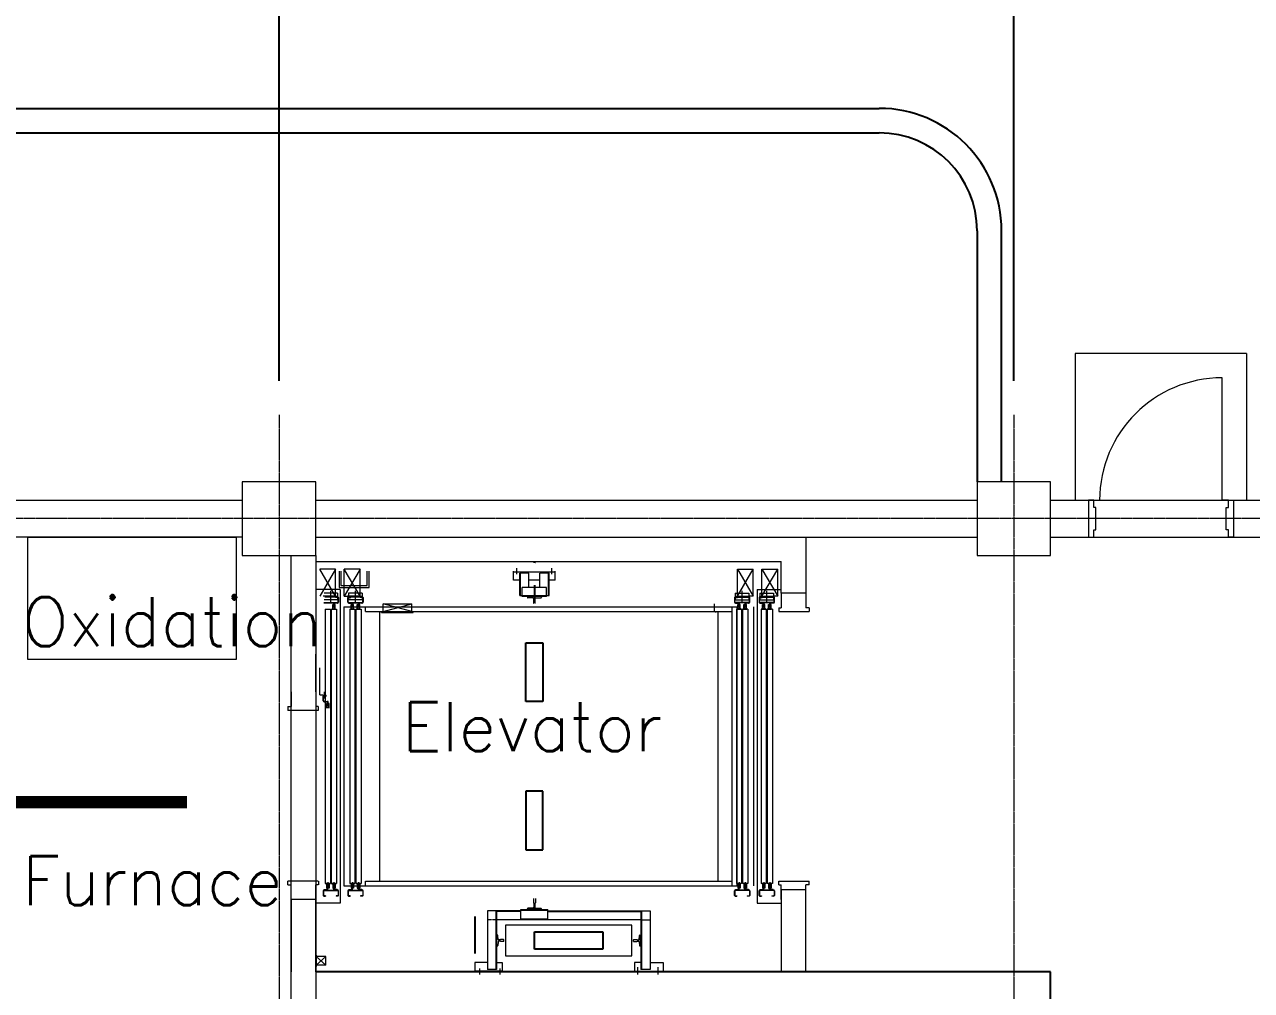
# Model space of a CAD drawing. Extents: x -59767 to 1106559, y -1290 to 1129522.
# Drawn here: x 90130 to 100148, y 299242 to 307129 of the extents above; entities that cross this region are included whole.
import ezdxf

# ---------------------------------------------------------------- set-up
doc = ezdxf.new("R2010")
doc.units = 0
doc.linetypes.add('CENTER', pattern=[2, 1.25, -0.25, 0.25, -0.25])
doc.linetypes.add('HIDDEN', pattern=[0.375, 0.25, -0.125])
doc.layers.get('Defpoints').update_dxf_attribs({"linetype": 'CONTINUOUS', "lineweight": 9})
for name, color, linetype, lineweight in [('COLUMN', 2, 'CONTINUOUS', 9), ('ELEV', 6, 'CONTINUOUS', 9), ('TEXT', 3, 'CONTINUOUS', 9), ('WALL', 7, 'CONTINUOUS', 9), ('WALL_200', 3, 'CONTINUOUS', 9), ('WALL_300', 7, 'CONTINUOUS', 9), ('중간선', 5, 'CONTINUOUS', 9), ('중심선', 1, 'CENTER', 9), ('치수선', 6, 'CONTINUOUS', 9)]:
    doc.layers.add(name, color=color, linetype=linetype, lineweight=lineweight)
doc.layers.add('CY', color=4, linetype='CONTINUOUS')
doc.layers.add('HATCH', color=6, linetype='CONTINUOUS')
doc.styles.get("Standard").update_dxf_attribs({"font": 'romans.shx', "bigfont": 'whtgtxt.shx'})
doc.dimstyles.new('ISO-25', dxfattribs={"dimscale": 200, "dimtxt": 3, "dimasz": 2.5, "dimexe": 1.25, "dimexo": 0.625, "dimtad": 1, "dimdec": 0, "dimdsep": 46, "dimtxsty": 'Standard', "dimcen": 2.5, "dimadec": 0, "dimazin": 0, "dimtp": 0.1, "dimtm": 0.1, "dimtfac": 0.6, "dimtdec": 0, "dimtmove": 0, "dimatfit": 3, "dimfxl": 1, "dimtvp": 1, "dimtolj": 1, "dimarcsym": 0})

# ---------------------------------------------------------------- blocks, each defined once
blk = doc.blocks.new('column600')
at = {"layer": 'COLUMN', "linetype": 'Continuous'}
blk.add_lwpolyline([(-300, -300), (300, -300), (300, 300), (-300, 300)], close=True, dxfattribs=at)
blk = doc.blocks.new('*D49')
at = {"layer": 'Defpoints', "color": 0}
for p in [(98208, 310188), (98208, 304095), (104208, 304095)]:
    blk.add_point(p, dxfattribs=at)
at = {"layer": '치수선', "color": 0, "lineweight": -2}
for p, q in [((98208, 304220), (98208, 310438)), ((104208, 304220), (104208, 310438)), ((103708, 310188), (98708, 310188))]:
    blk.add_line(p, q, dxfattribs=at)
at = {"layer": '치수선', "color": 0}
for points in [[(98708, 310271), (98708, 310104), (98208, 310188)], [(103708, 310104), (103708, 310271), (104208, 310188)]]:
    blk.add_solid(points, dxfattribs=at)
at = {"layer": '치수선', "color": 0, "insert": (101208, 310613), "char_height": 600, "attachment_point": 5}
blk.add_mtext('\\A1;6000', dxfattribs=at)
blk = doc.blocks.new('*D50')
at = {"layer": 'Defpoints', "color": 0}
for p in [(92208, 310188), (92208, 304095), (98208, 304095)]:
    blk.add_point(p, dxfattribs=at)
at = {"layer": '치수선', "color": 0, "lineweight": -2}
for p, q in [((92208, 304220), (92208, 310438)), ((98208, 304220), (98208, 310438)), ((97708, 310188), (92708, 310188))]:
    blk.add_line(p, q, dxfattribs=at)
at = {"layer": '치수선', "color": 0}
for points in [[(92708, 310271), (92708, 310104), (92208, 310188)], [(97708, 310104), (97708, 310271), (98208, 310188)]]:
    blk.add_solid(points, dxfattribs=at)
at = {"layer": '치수선', "color": 0, "insert": (95208, 310613), "char_height": 600, "attachment_point": 5}
blk.add_mtext('\\A1;6000', dxfattribs=at)
blk = doc.blocks.new('*D51')
at = {"layer": 'Defpoints', "color": 0}
for p in [(86208, 310188), (86208, 304095), (92208, 304095)]:
    blk.add_point(p, dxfattribs=at)
at = {"layer": '치수선', "color": 0, "lineweight": -2}
for p, q in [((86208, 304220), (86208, 310438)), ((92208, 304220), (92208, 310438)), ((91708, 310188), (86708, 310188))]:
    blk.add_line(p, q, dxfattribs=at)
at = {"layer": '치수선', "color": 0}
for points in [[(86708, 310271), (86708, 310104), (86208, 310188)], [(91708, 310104), (91708, 310271), (92208, 310188)]]:
    blk.add_solid(points, dxfattribs=at)
at = {"layer": '치수선', "color": 0, "insert": (89208, 310613), "char_height": 600, "attachment_point": 5}
blk.add_mtext('\\A1;6000', dxfattribs=at)

msp = doc.modelspace()

# ---------------------------------------------------------------- linework, layer by layer
at = {"layer": 'CY'}
for p, q in [((81308.2, 306444.9), (97108.2, 306444.9)), ((81308.2, 306244.9), (97108.2, 306244.9)), ((97908.2, 305444.9), (97908.2, 303394.9)), ((98108.2, 303394.9), (98108.2, 305444.9))]:
    msp.add_line(p, q, dxfattribs=at)
for radius in [1000, 800]:
    msp.add_arc((97108.2, 305444.9), radius, 0, 90, dxfattribs=at)
at = {"layer": 'ELEV', "color": 6}
for p, q in [((92670.1, 302681.6), (92540.1, 302461.6)), ((92670.1, 302461.6), (92540.1, 302681.6)), ((92670.1, 302681.6), (92540.1, 302681.6)), ((92670.1, 302461.6), (92670.1, 302681.6)), ((92698.7, 302666.6), (92698.7, 302533.1)), ((92713.7, 302666.6), (92713.7, 302547.9)), ((92871.1, 302681.6), (92741.1, 302681.6)), ((92871.1, 302681.6), (92741.1, 302461.6)), ((92871.1, 302461.6), (92741.1, 302681.6)), ((92741.1, 302461.6), (92741.1, 302681.6)), ((92871.1, 302461.6), (92871.1, 302681.6)), ((92927.8, 302547.9), (92927.8, 302666.6)), ((92942.8, 302533.1), (92942.8, 302666.6)), ((94123.2, 302591.6), (94123.2, 302666.6)), ((94463.2, 302657.6), (94123.2, 302657.6)), ((94150.9, 302640.8), (94150.9, 302689.7)), ((94248.2, 302649.1), (94173.2, 302649.1)), ((94173.2, 302468.6), (94173.2, 302649.1)), ((94179.2, 302468.6), (94179.2, 302649.1)), ((94248.2, 302533.6), (94248.2, 302649.1)), ((94286.2, 302735.5), (94285.2, 302736.5)), ((94300.2, 302735.5), (94286.2, 302735.5)), ((94300.2, 302735.5), (94301.2, 302736.5)), ((94413.2, 302649.1), (94338.2, 302649.1)), ((94338.2, 302533.6), (94338.2, 302649.1)), ((94407.2, 302468.6), (94407.2, 302649.1)), ((94413.2, 302468.6), (94413.2, 302649.1)), ((94435.4, 302640.8), (94435.4, 302689.7)), ((94463.2, 302591.6), (94463.2, 302666.6)), ((95950.3, 302681.6), (96080.3, 302681.6)), ((95950.3, 302681.6), (96080.3, 302461.6)), ((95950.3, 302461.6), (96080.3, 302681.6)), ((95950.3, 302461.6), (95950.3, 302681.6)), ((96080.3, 302461.6), (96080.3, 302681.6)), ((96151.3, 302461.6), (96151.3, 302681.6)), ((96151.3, 302681.6), (96281.3, 302461.6)), ((96151.3, 302461.6), (96281.3, 302681.6)), ((96151.3, 302681.6), (96281.3, 302681.6)), ((96281.3, 302461.6), (96281.3, 302681.6)), ((92713.7, 302547.9), (92927.8, 302547.9)), ((94173.2, 302591.6), (94123.2, 302591.6)), ((94338.2, 302591.6), (94248.2, 302591.6)), ((94463.2, 302591.6), (94413.2, 302591.6)), ((92708.2, 302515.8), (92513.2, 302515.8)), ((92670.1, 302461.6), (92567.1, 302461.6)), ((92686.6, 302485.5), (92575.6, 302485.5)), ((92682.6, 302455), (92581, 302455)), ((92631.1, 302409), (92631.1, 302504.2)), ((92668.6, 302451.5), (92668.6, 302458.5)), ((92686.6, 302458.5), (92668.6, 302458.5)), ((92686.6, 302451.5), (92668.6, 302451.5)), ((92687.4, 302456.6), (92673.6, 302456.6)), ((92673.6, 302453.4), (92673.6, 302456.6)), ((92687.4, 302453.4), (92673.6, 302453.4)), ((92686.6, 302485.5), (92686.6, 302458.5)), ((92686.6, 302451.5), (92686.6, 302431.5)), ((92690.4, 302412.8), (92690.4, 302450.4)), ((92693.6, 302450.4), (92693.6, 302412.8)), ((92698.7, 302533.1), (92942.8, 302533.1)), ((92708.2, 302515.8), (92708.2, 299955.2)), ((92741.1, 302461.6), (92768.1, 302461.6)), ((92871.1, 302461.6), (92768.1, 302461.6)), ((92769.6, 302412.8), (92769.6, 302450.4)), ((92772.8, 302412.8), (92772.8, 302450.4)), ((92775.8, 302456.6), (92789.6, 302456.6)), ((92775.8, 302453.4), (92789.6, 302453.4)), ((92776.6, 302485.5), (92776.6, 302458.5)), ((92887.6, 302485.5), (92776.6, 302485.5)), ((92776.6, 302458.5), (92794.6, 302458.5)), ((92776.6, 302451.5), (92776.6, 302431.5)), ((92776.6, 302451.5), (92794.6, 302451.5)), ((92883.6, 302455), (92782, 302455)), ((92789.6, 302453.4), (92789.6, 302456.6)), ((92794.6, 302451.5), (92794.6, 302458.5)), ((92832.1, 302409), (92832.1, 302504.2)), ((92887.6, 302458.5), (92869.6, 302458.5)), ((92869.6, 302451.5), (92869.6, 302458.5)), ((92887.6, 302451.5), (92869.6, 302451.5)), ((92874.6, 302453.4), (92874.6, 302456.6)), ((92888.4, 302456.6), (92874.6, 302456.6)), ((92888.4, 302453.4), (92874.6, 302453.4)), ((92887.6, 302485.5), (92887.6, 302458.5)), ((92887.6, 302451.5), (92887.6, 302431.5)), ((92891.4, 302412.8), (92891.4, 302450.4)), ((92894.6, 302450.4), (92894.6, 302412.8)), ((94173.2, 302468.6), (94193.2, 302468.6)), ((94393.2, 302533.6), (94193.2, 302533.6)), ((94193.2, 302458.6), (94193.2, 302533.6)), ((94393.2, 302464.6), (94193.2, 302464.6)), ((94393.2, 302458.6), (94193.2, 302458.6)), ((94350.2, 302455.6), (94236.2, 302455.6)), ((94236.2, 302455.6), (94236.2, 302452.3)), ((94350.2, 302455.6), (94350.2, 302452.3)), ((94393.2, 302458.6), (94393.2, 302533.6)), ((94393.2, 302468.6), (94413.2, 302468.6)), ((95926.8, 302450.4), (95926.8, 302412.8)), ((95930, 302412.8), (95930, 302450.4)), ((95933, 302456.6), (95946.8, 302456.6)), ((95933, 302453.4), (95946.8, 302453.4)), ((95933.8, 302485.5), (95933.8, 302458.5)), ((95933.8, 302485.5), (96044.8, 302485.5)), ((95933.8, 302458.5), (95951.8, 302458.5)), ((95933.8, 302451.5), (95933.8, 302431.5)), ((95933.8, 302451.5), (95951.8, 302451.5)), ((95937.8, 302455), (96039.4, 302455)), ((95946.8, 302453.4), (95946.8, 302456.6)), ((95950.3, 302461.6), (96053.3, 302461.6)), ((95951.8, 302451.5), (95951.8, 302458.5)), ((95989.3, 302409), (95989.3, 302504.2)), ((96044.8, 302458.5), (96026.8, 302458.5)), ((96026.8, 302451.5), (96026.8, 302458.5)), ((96044.8, 302451.5), (96026.8, 302451.5)), ((96031.8, 302453.4), (96031.8, 302456.6)), ((96045.6, 302456.6), (96031.8, 302456.6)), ((96045.6, 302453.4), (96031.8, 302453.4)), ((96044.8, 302485.5), (96044.8, 302458.5)), ((96044.8, 302451.5), (96044.8, 302431.5)), ((96048.6, 302412.8), (96048.6, 302450.4)), ((96051.8, 302412.8), (96051.8, 302450.4)), ((96080.3, 302461.6), (96053.3, 302461.6)), ((96113.2, 302515.8), (96113.2, 299955.2)), ((96113.2, 302515.8), (96308.2, 302515.8)), ((96127.8, 302450.4), (96127.8, 302412.8)), ((96131, 302412.8), (96131, 302450.4)), ((96134, 302456.6), (96147.8, 302456.6)), ((96134, 302453.4), (96147.8, 302453.4)), ((96134.8, 302485.5), (96245.8, 302485.5)), ((96134.8, 302485.5), (96134.8, 302458.5)), ((96134.8, 302458.5), (96152.8, 302458.5)), ((96134.8, 302451.5), (96152.8, 302451.5)), ((96134.8, 302451.5), (96134.8, 302431.5)), ((96138.8, 302455), (96240.4, 302455)), ((96147.8, 302453.4), (96147.8, 302456.6)), ((96151.3, 302461.6), (96254.3, 302461.6)), ((96152.8, 302451.5), (96152.8, 302458.5)), ((96190.3, 302409), (96190.3, 302504.2)), ((96245.8, 302458.5), (96227.8, 302458.5)), ((96227.8, 302451.5), (96227.8, 302458.5)), ((96245.8, 302451.5), (96227.8, 302451.5)), ((96246.6, 302456.6), (96232.8, 302456.6)), ((96232.8, 302453.4), (96232.8, 302456.6)), ((96246.6, 302453.4), (96232.8, 302453.4)), ((96245.8, 302485.5), (96245.8, 302458.5)), ((96245.8, 302451.5), (96245.8, 302431.5)), ((96249.6, 302412.8), (96249.6, 302450.4)), ((96252.8, 302412.8), (96252.8, 302450.4)), ((96281.3, 302461.6), (96254.3, 302461.6)), ((96308.2, 302485.5), (96308.2, 302365.5)), ((96508.2, 302485.5), (96508.2, 302365.5)), ((92574.8, 302409.8), (92687.4, 302409.8)), ((92574.8, 302406.6), (92687.4, 302406.6)), ((92686.6, 302431.5), (92575.6, 302431.5)), ((92585.1, 302355.6), (92585.1, 300115.4)), ((92585.1, 302355.4), (92627.1, 302355.4)), ((92620.1, 302358.8), (92620.1, 302355.6)), ((92627.1, 302355.6), (92627.1, 300115.4)), ((92635.1, 302355.6), (92635.1, 300115.4)), ((92635.1, 302355.4), (92677.1, 302355.4)), ((92642.1, 302355.6), (92642.1, 302358.8)), ((92642.1, 302358.8), (92670.1, 302358.8)), ((92670.1, 302355.6), (92642.1, 302355.6)), ((92646.1, 302358.8), (92646.1, 302392.6)), ((92646.1, 302392.6), (92649.3, 302392.6)), ((92649.3, 302358.8), (92649.3, 302392.6)), ((92649.3, 302390.6), (92654.3, 302390.6)), ((92654.3, 302374.6), (92654.3, 302390.6)), ((92657.8, 302374.6), (92654.3, 302374.6)), ((92654.6, 302406.6), (92654.6, 302376.6)), ((92684.6, 302406.6), (92654.6, 302406.6)), ((92655.6, 302376.6), (92654.6, 302376.6)), ((92656.1, 302368.3), (92656.1, 302413.7)), ((92657.6, 302399.6), (92657.6, 302378.6)), ((92657.8, 302374.6), (92657.8, 302390.6)), ((92662.9, 302390.6), (92657.8, 302390.6)), ((92682.6, 302403.6), (92661.6, 302403.6)), ((92662.9, 302358.8), (92662.9, 302392.6)), ((92666.1, 302392.6), (92662.9, 302392.6)), ((92666.1, 302358.8), (92666.1, 302392.6)), ((92670.1, 302358.8), (92670.1, 302355.6)), ((92677.1, 302355.6), (92677.1, 300115.4)), ((92684.6, 302406.6), (92684.6, 302405.6)), ((92685.1, 302409.8), (92690.1, 302414.8)), ((92738.2, 302375.5), (92738.2, 300095.5)), ((92738.2, 302375.5), (95948.2, 302375.5)), ((92773.1, 302414.8), (92778.1, 302409.8)), ((92775.8, 302409.8), (92888.4, 302409.8)), ((92775.8, 302406.6), (92888.4, 302406.6)), ((92887.6, 302431.5), (92776.6, 302431.5)), ((92778.6, 302406.6), (92778.6, 302405.6)), ((92778.6, 302406.6), (92808.6, 302406.6)), ((92780.6, 302403.6), (92801.6, 302403.6)), ((92786.1, 302355.6), (92786.1, 300115.4)), ((92786.1, 302355.4), (92828.1, 302355.4)), ((92793.1, 302358.8), (92821.1, 302358.8)), ((92793.1, 302355.6), (92793.1, 302358.8)), ((92821.1, 302355.6), (92793.1, 302355.6)), ((92797.1, 302358.8), (92797.1, 302392.6)), ((92797.1, 302392.6), (92800.3, 302392.6)), ((92800.3, 302358.8), (92800.3, 302392.6)), ((92800.3, 302390.6), (92805.3, 302390.6)), ((92805.3, 302374.6), (92805.3, 302390.6)), ((92808.8, 302374.6), (92805.3, 302374.6)), ((92805.6, 302399.6), (92805.6, 302378.6)), ((92807.1, 302368.3), (92807.1, 302413.7)), ((92807.6, 302376.6), (92808.6, 302376.6)), ((92808.6, 302406.6), (92808.6, 302376.6)), ((92808.8, 302374.6), (92808.8, 302390.6)), ((92813.9, 302390.6), (92808.8, 302390.6)), ((92813.9, 302358.8), (92813.9, 302392.6)), ((92817.1, 302392.6), (92813.9, 302392.6)), ((92817.1, 302358.8), (92817.1, 302392.6)), ((92821.1, 302358.8), (92821.1, 302355.6)), ((92824.9, 302375.5), (93164.9, 302375.5)), ((92828.1, 302355.6), (92828.1, 300115.4)), ((92836.1, 302355.6), (92836.1, 300115.4)), ((92836.1, 302355.4), (92878.1, 302355.4)), ((92843.1, 302358.8), (92871.1, 302358.8)), ((92843.1, 302355.6), (92843.1, 302358.8)), ((92871.1, 302355.6), (92843.1, 302355.6)), ((92847.1, 302358.8), (92847.1, 302392.6)), ((92847.1, 302392.6), (92850.3, 302392.6)), ((92850.3, 302358.8), (92850.3, 302392.6)), ((92850.3, 302390.6), (92855.3, 302390.6)), ((92855.3, 302374.6), (92855.3, 302390.6)), ((92858.8, 302374.6), (92855.3, 302374.6)), ((92855.6, 302406.6), (92855.6, 302376.6)), ((92885.6, 302406.6), (92855.6, 302406.6)), ((92856.6, 302376.6), (92855.6, 302376.6)), ((92857.1, 302368.3), (92857.1, 302413.7)), ((92858.6, 302399.6), (92858.6, 302378.6)), ((92858.8, 302374.6), (92858.8, 302390.6)), ((92863.9, 302390.6), (92858.8, 302390.6)), ((92883.6, 302403.6), (92862.6, 302403.6)), ((92863.9, 302358.8), (92863.9, 302392.6)), ((92867.1, 302392.6), (92863.9, 302392.6)), ((92867.1, 302358.8), (92867.1, 302392.6)), ((92871.1, 302358.8), (92871.1, 302355.6)), ((92878.1, 302355.6), (92878.1, 300115.4)), ((92885.6, 302406.6), (92885.6, 302405.6)), ((92886.1, 302409.8), (92891.1, 302414.8)), ((92913.2, 302335.5), (92913.2, 302375.5)), ((93057.4, 302400.1), (93292, 302400.1)), ((93292, 302335.5), (93057.4, 302400.1)), ((93057.4, 302335.5), (93292, 302400.1)), ((93057.4, 302335.5), (93057.4, 302400.1)), ((93292, 302335.5), (93292, 302400.1)), ((94283.7, 302444.8), (94240.9, 302447.3)), ((94285.9, 302404.6), (94285.2, 302404.6)), ((94288.4, 302407.1), (94288.4, 302439.9)), ((94297.9, 302407.1), (94297.9, 302439.9)), ((94301.2, 302404.6), (94300.4, 302404.6)), ((94302.7, 302444.8), (94345.5, 302447.3)), ((95764, 302335.5), (95764, 302400.1)), ((95908.2, 300095.5), (95908.2, 302375.5)), ((95908.2, 302335.5), (95908.2, 302375.5)), ((95935.3, 302409.8), (95930.3, 302414.8)), ((96045.6, 302409.8), (95933, 302409.8)), ((96045.6, 302406.6), (95933, 302406.6)), ((95933.8, 302431.5), (96044.8, 302431.5)), ((95935.8, 302406.6), (95965.8, 302406.6)), ((95935.8, 302406.6), (95935.8, 302405.6)), ((95937.8, 302403.6), (95958.8, 302403.6)), ((95943.3, 302355.6), (95943.3, 300115.4)), ((95985.3, 302355.4), (95943.3, 302355.4)), ((95948.2, 300095.5), (95948.2, 302375.5)), ((95978.3, 302358.8), (95950.3, 302358.8)), ((95950.3, 302358.8), (95950.3, 302355.6)), ((95950.3, 302355.6), (95978.3, 302355.6)), ((95954.3, 302358.8), (95954.3, 302392.6)), ((95954.3, 302392.6), (95957.5, 302392.6)), ((95957.5, 302358.8), (95957.5, 302392.6)), ((95957.5, 302390.6), (95962.6, 302390.6)), ((95962.6, 302374.6), (95962.6, 302390.6)), ((95962.6, 302374.6), (95966.1, 302374.6)), ((95962.8, 302399.6), (95962.8, 302378.6)), ((95964.3, 302368.3), (95964.3, 302413.7)), ((95964.8, 302376.6), (95965.8, 302376.6)), ((95965.8, 302406.6), (95965.8, 302376.6)), ((95966.1, 302374.6), (95966.1, 302390.6)), ((95971.1, 302390.6), (95966.1, 302390.6)), ((95971.1, 302358.8), (95971.1, 302392.6)), ((95974.3, 302392.6), (95971.1, 302392.6)), ((95974.3, 302358.8), (95974.3, 302392.6)), ((95978.3, 302355.6), (95978.3, 302358.8)), ((95985.3, 302355.6), (95985.3, 300115.4)), ((95993.3, 302355.6), (95993.3, 300115.4)), ((96035.3, 302355.4), (95993.3, 302355.4)), ((96028.3, 302358.8), (96000.3, 302358.8)), ((96000.3, 302358.8), (96000.3, 302355.6)), ((96000.3, 302355.6), (96028.3, 302355.6)), ((96004.3, 302358.8), (96004.3, 302392.6)), ((96004.3, 302392.6), (96007.5, 302392.6)), ((96007.5, 302358.8), (96007.5, 302392.6)), ((96007.5, 302390.6), (96012.6, 302390.6)), ((96012.6, 302374.6), (96012.6, 302390.6)), ((96012.6, 302374.6), (96016.1, 302374.6)), ((96012.8, 302406.6), (96012.8, 302376.6)), ((96042.8, 302406.6), (96012.8, 302406.6)), ((96013.8, 302376.6), (96012.8, 302376.6)), ((96014.3, 302368.3), (96014.3, 302413.7)), ((96015.8, 302399.6), (96015.8, 302378.6)), ((96016.1, 302374.6), (96016.1, 302390.6)), ((96021.1, 302390.6), (96016.1, 302390.6)), ((96040.8, 302403.6), (96019.8, 302403.6)), ((96021.1, 302358.8), (96021.1, 302392.6)), ((96024.3, 302392.6), (96021.1, 302392.6)), ((96024.3, 302358.8), (96024.3, 302392.6)), ((96028.3, 302355.6), (96028.3, 302358.8)), ((96035.3, 302355.6), (96035.3, 300115.4)), ((96042.8, 302406.6), (96042.8, 302405.6)), ((96048.3, 302414.8), (96043.3, 302409.8)), ((96083.2, 302375.5), (96083.2, 300095.5)), ((96136.3, 302409.8), (96131.3, 302414.8)), ((96246.6, 302409.8), (96134, 302409.8)), ((96246.6, 302406.6), (96134, 302406.6)), ((96134.8, 302431.5), (96245.8, 302431.5)), ((96136.8, 302406.6), (96136.8, 302405.6)), ((96136.8, 302406.6), (96166.8, 302406.6)), ((96138.8, 302403.6), (96159.8, 302403.6)), ((96144.3, 302355.6), (96144.3, 300115.4)), ((96186.3, 302355.4), (96144.3, 302355.4)), ((96151.3, 302358.8), (96151.3, 302355.6)), ((96179.3, 302358.8), (96151.3, 302358.8)), ((96151.3, 302355.6), (96179.3, 302355.6)), ((96155.3, 302358.8), (96155.3, 302392.6)), ((96155.3, 302392.6), (96158.5, 302392.6)), ((96158.5, 302358.8), (96158.5, 302392.6)), ((96158.5, 302390.6), (96163.5, 302390.6)), ((96163.5, 302374.6), (96163.5, 302390.6)), ((96163.5, 302374.6), (96167, 302374.6)), ((96163.8, 302399.6), (96163.8, 302378.6)), ((96165.3, 302368.3), (96165.3, 302413.7)), ((96165.8, 302376.6), (96166.8, 302376.6)), ((96166.8, 302406.6), (96166.8, 302376.6)), ((96167, 302374.6), (96167, 302390.6)), ((96172.1, 302390.6), (96167, 302390.6)), ((96172.1, 302358.8), (96172.1, 302392.6)), ((96175.3, 302392.6), (96172.1, 302392.6)), ((96175.3, 302358.8), (96175.3, 302392.6)), ((96179.3, 302355.6), (96179.3, 302358.8)), ((96186.3, 302355.6), (96186.3, 300115.4)), ((96194.3, 302355.6), (96194.3, 300115.4)), ((96236.3, 302355.4), (96194.3, 302355.4)), ((96201.3, 302358.8), (96201.3, 302355.6)), ((96229.3, 302358.8), (96201.3, 302358.8)), ((96201.3, 302355.6), (96229.3, 302355.6)), ((96205.3, 302358.8), (96205.3, 302392.6)), ((96205.3, 302392.6), (96208.5, 302392.6)), ((96208.5, 302358.8), (96208.5, 302392.6)), ((96208.5, 302390.6), (96213.5, 302390.6)), ((96213.5, 302374.6), (96213.5, 302390.6)), ((96213.5, 302374.6), (96217, 302374.6)), ((96213.8, 302406.6), (96213.8, 302376.6)), ((96243.8, 302406.6), (96213.8, 302406.6)), ((96214.8, 302376.6), (96213.8, 302376.6)), ((96215.3, 302368.3), (96215.3, 302413.7)), ((96216.8, 302399.6), (96216.8, 302378.6)), ((96217, 302374.6), (96217, 302390.6)), ((96222.1, 302390.6), (96217, 302390.6)), ((96241.8, 302403.6), (96220.8, 302403.6)), ((96222.1, 302358.8), (96222.1, 302392.6)), ((96225.3, 302392.6), (96222.1, 302392.6)), ((96225.3, 302358.8), (96225.3, 302392.6)), ((96229.3, 302355.6), (96229.3, 302358.8)), ((96236.3, 302355.6), (96236.3, 300115.4)), ((96243.8, 302406.6), (96243.8, 302405.6)), ((96249.3, 302414.8), (96244.3, 302409.8)), ((96289.2, 302365.5), (96289.2, 302335.5)), ((96289.2, 302365.5), (96308.2, 302365.5)), ((96536.6, 302365.5), (96508.2, 302365.5)), ((96536.6, 302365.5), (96536.6, 302335.5)), ((92913.2, 302335.5), (95908.2, 302335.5)), ((93029, 302335.5), (93029, 300135.5)), ((93045.4, 302329.5), (93045.4, 302335.5)), ((93045.4, 302335.5), (93304, 302335.5)), ((93045.4, 302329.5), (93304, 302329.5)), ((93304, 302329.5), (93304, 302335.5)), ((95776, 302329.5), (95776, 302335.5)), ((95792.3, 302335.5), (95792.3, 300135.5)), ((96289.2, 302335.5), (96536.6, 302335.5)), ((92540.1, 301655.7), (92540.1, 301875.7)), ((92308.2, 301679.6), (92308.2, 301559.6)), ((92508.2, 301679.6), (92508.2, 301559.6)), ((92540.1, 301655.7), (92567.1, 301655.7)), ((92574.8, 301650.7), (92588.6, 301650.7)), ((92574.8, 301647.5), (92588.6, 301647.5)), ((92575.6, 301679.6), (92575.6, 301652.6)), ((92575.6, 301652.6), (92593.6, 301652.6)), ((92588.6, 301647.5), (92588.6, 301650.7)), ((92593.6, 301645.6), (92593.6, 301652.6)), ((92279.8, 301559.6), (92279.8, 301529.6)), ((92279.8, 301559.6), (92308.2, 301559.6)), ((92527.2, 301559.6), (92508.2, 301559.6)), ((92527.2, 301559.6), (92527.2, 301529.6)), ((92568.6, 301606.9), (92568.6, 301644.5)), ((92571.8, 301606.9), (92571.8, 301644.5)), ((92572.1, 301608.9), (92577.1, 301603.9)), ((92575.6, 301645.6), (92593.6, 301645.6)), ((92575.6, 301645.6), (92575.6, 301625.6)), ((92577.6, 301600.7), (92607.6, 301600.7)), ((92577.6, 301600.7), (92577.6, 301599.7)), ((92579.6, 301597.7), (92600.6, 301597.7)), ((92592.1, 301549.7), (92592.1, 301552.9)), ((92592.1, 301552.9), (92620.1, 301552.9)), ((92620.1, 301549.7), (92592.1, 301549.7)), ((92596.1, 301552.9), (92596.1, 301586.7)), ((92596.1, 301586.7), (92599.3, 301586.7)), ((92599.3, 301552.9), (92599.3, 301586.7)), ((92599.3, 301584.7), (92604.3, 301584.7)), ((92604.3, 301568.7), (92604.3, 301584.7)), ((92607.8, 301568.7), (92604.3, 301568.7)), ((92604.6, 301593.7), (92604.6, 301572.7)), ((92606.1, 301562.4), (92606.1, 301607.8)), ((92606.6, 301570.7), (92607.6, 301570.7)), ((92607.6, 301600.7), (92607.6, 301570.7)), ((92607.8, 301568.7), (92607.8, 301584.7)), ((92612.9, 301584.7), (92607.8, 301584.7)), ((92612.9, 301552.9), (92612.9, 301586.7)), ((92616.1, 301586.7), (92612.9, 301586.7)), ((92616.1, 301552.9), (92616.1, 301586.7)), ((92527.2, 301529.6), (92279.8, 301529.6)), ((92527.2, 300135.5), (92279.8, 300135.5)), ((92279.8, 300105.5), (92279.8, 300135.5)), ((92279.8, 300105.5), (92279.8, 300135.5)), ((92279.8, 300105.5), (92308.2, 300105.5)), ((92279.8, 300105.5), (92308.2, 300105.5)), ((92308.2, 299985.5), (92308.2, 300105.5)), ((92527.2, 300105.5), (92508.2, 300105.5)), ((92508.2, 299985.5), (92508.2, 300105.5)), ((92527.2, 300105.5), (92508.2, 300105.5)), ((92532.2, 300105.5), (92532.2, 300135.5)), ((92532.2, 300105.5), (92532.2, 300135.5)), ((92568.6, 300056.2), (92568.6, 300018.6)), ((92571.8, 300056.2), (92571.8, 300018.6)), ((92574.8, 300062.4), (92687.4, 300062.4)), ((92574.8, 300059.2), (92687.4, 300059.2)), ((92577.6, 300062.4), (92577.6, 300063.4)), ((92577.6, 300062.4), (92607.6, 300062.4)), ((92579.6, 300065.4), (92600.6, 300065.4)), ((92585.1, 300115.4), (92627.1, 300115.4)), ((92620.1, 300115.4), (92592.1, 300115.4)), ((92592.1, 300115.4), (92592.1, 300112.2)), ((92592.1, 300112.2), (92620.1, 300112.2)), ((92596.1, 300112.2), (92596.1, 300078.4)), ((92596.1, 300078.4), (92599.3, 300078.4)), ((92599.3, 300112.2), (92599.3, 300078.4)), ((92599.3, 300080.4), (92604.3, 300080.4)), ((92607.8, 300096.4), (92604.3, 300096.4)), ((92604.3, 300096.4), (92604.3, 300080.4)), ((92604.6, 300069.4), (92604.6, 300090.4)), ((92606.1, 300127.3), (92606.1, 300075.3)), ((92606.6, 300092.4), (92607.6, 300092.4)), ((92607.6, 300062.4), (92607.6, 300092.4)), ((92607.8, 300096.4), (92607.8, 300080.4)), ((92612.9, 300080.4), (92607.8, 300080.4)), ((92612.9, 300112.2), (92612.9, 300078.4)), ((92616.1, 300078.4), (92612.9, 300078.4)), ((92616.1, 300112.2), (92616.1, 300078.4)), ((92620.1, 300112.2), (92620.1, 300115.4)), ((92635.1, 300115.4), (92677.1, 300115.4)), ((92670.1, 300115.4), (92642.1, 300115.4)), ((92642.1, 300115.4), (92642.1, 300112.2)), ((92642.1, 300112.2), (92670.1, 300112.2)), ((92646.1, 300112.2), (92646.1, 300078.4)), ((92646.1, 300078.4), (92649.3, 300078.4)), ((92649.3, 300112.2), (92649.3, 300078.4)), ((92649.3, 300080.4), (92654.3, 300080.4)), ((92657.8, 300096.4), (92654.3, 300096.4)), ((92654.3, 300096.4), (92654.3, 300080.4)), ((92654.6, 300062.4), (92654.6, 300092.4)), ((92655.6, 300092.4), (92654.6, 300092.4)), ((92684.6, 300062.4), (92654.6, 300062.4)), ((92656.1, 300127.3), (92656.1, 300075.3)), ((92657.6, 300069.4), (92657.6, 300090.4)), ((92657.8, 300096.4), (92657.8, 300080.4)), ((92662.9, 300080.4), (92657.8, 300080.4)), ((92682.6, 300065.4), (92661.6, 300065.4)), ((92662.9, 300112.2), (92662.9, 300078.4)), ((92666.1, 300078.4), (92662.9, 300078.4)), ((92666.1, 300112.2), (92666.1, 300078.4)), ((92670.1, 300112.2), (92670.1, 300115.4)), ((92684.6, 300062.4), (92684.6, 300063.4)), ((92690.4, 300056.2), (92690.4, 300018.6)), ((92693.6, 300018.6), (92693.6, 300056.2)), ((92738.2, 300095.5), (95948.2, 300095.5)), ((92769.6, 300056.2), (92769.6, 300018.6)), ((92772.8, 300056.2), (92772.8, 300018.6)), ((92775.8, 300062.4), (92888.4, 300062.4)), ((92775.8, 300059.2), (92888.4, 300059.2)), ((92778.6, 300062.4), (92778.6, 300063.4)), ((92778.6, 300062.4), (92808.6, 300062.4)), ((92780.6, 300065.4), (92801.6, 300065.4)), ((92786.1, 300115.4), (92828.1, 300115.4)), ((92793.1, 300115.4), (92793.1, 300112.2)), ((92821.1, 300115.4), (92793.1, 300115.4)), ((92793.1, 300112.2), (92821.1, 300112.2)), ((92797.1, 300112.2), (92797.1, 300078.4)), ((92797.1, 300078.4), (92800.3, 300078.4)), ((92800.3, 300112.2), (92800.3, 300078.4)), ((92800.3, 300080.4), (92805.3, 300080.4)), ((92805.3, 300096.4), (92805.3, 300080.4)), ((92808.8, 300096.4), (92805.3, 300096.4)), ((92805.6, 300069.4), (92805.6, 300090.4)), ((92807.1, 300127.3), (92807.1, 300075.3)), ((92807.6, 300092.4), (92808.6, 300092.4)), ((92808.6, 300062.4), (92808.6, 300092.4)), ((92808.8, 300096.4), (92808.8, 300080.4)), ((92813.9, 300080.4), (92808.8, 300080.4)), ((92813.9, 300112.2), (92813.9, 300078.4)), ((92817.1, 300078.4), (92813.9, 300078.4)), ((92817.1, 300112.2), (92817.1, 300078.4)), ((92821.1, 300112.2), (92821.1, 300115.4)), ((92836.1, 300115.4), (92878.1, 300115.4)), ((92843.1, 300115.4), (92843.1, 300112.2)), ((92871.1, 300115.4), (92843.1, 300115.4)), ((92843.1, 300112.2), (92871.1, 300112.2)), ((92847.1, 300112.2), (92847.1, 300078.4)), ((92847.1, 300078.4), (92850.3, 300078.4)), ((92850.3, 300112.2), (92850.3, 300078.4)), ((92850.3, 300080.4), (92855.3, 300080.4)), ((92855.3, 300096.4), (92855.3, 300080.4)), ((92858.8, 300096.4), (92855.3, 300096.4)), ((92855.6, 300062.4), (92855.6, 300092.4)), ((92856.6, 300092.4), (92855.6, 300092.4)), ((92885.6, 300062.4), (92855.6, 300062.4)), ((92857.1, 300127.3), (92857.1, 300075.3)), ((92858.6, 300069.4), (92858.6, 300090.4)), ((92858.8, 300096.4), (92858.8, 300080.4)), ((92863.9, 300080.4), (92858.8, 300080.4)), ((92883.6, 300065.4), (92862.6, 300065.4)), ((92863.9, 300112.2), (92863.9, 300078.4)), ((92867.1, 300078.4), (92863.9, 300078.4)), ((92867.1, 300112.2), (92867.1, 300078.4)), ((92871.1, 300112.2), (92871.1, 300115.4)), ((92885.6, 300062.4), (92885.6, 300063.4)), ((92891.4, 300056.2), (92891.4, 300018.6)), ((92894.6, 300018.6), (92894.6, 300056.2)), ((92913.2, 300135.5), (95908.2, 300135.5)), ((92913.2, 300095.5), (92913.2, 300135.5)), ((95908.2, 300095.5), (95908.2, 300135.5)), ((95926.8, 300018.6), (95926.8, 300056.2)), ((95930, 300056.2), (95930, 300018.6)), ((96045.6, 300062.4), (95933, 300062.4)), ((96045.6, 300059.2), (95933, 300059.2)), ((95935.8, 300062.4), (95935.8, 300063.4)), ((95935.8, 300062.4), (95965.8, 300062.4)), ((95937.8, 300065.4), (95958.8, 300065.4)), ((95985.3, 300115.4), (95943.3, 300115.4)), ((95950.3, 300112.2), (95950.3, 300115.4)), ((95950.3, 300115.4), (95978.3, 300115.4)), ((95978.3, 300112.2), (95950.3, 300112.2)), ((95954.3, 300112.2), (95954.3, 300078.4)), ((95954.3, 300078.4), (95957.5, 300078.4)), ((95957.5, 300112.2), (95957.5, 300078.4)), ((95957.5, 300080.4), (95962.6, 300080.4)), ((95962.6, 300096.4), (95962.6, 300080.4)), ((95962.6, 300096.4), (95966.1, 300096.4)), ((95962.8, 300069.4), (95962.8, 300090.4)), ((95964.3, 300127.3), (95964.3, 300075.3)), ((95964.8, 300092.4), (95965.8, 300092.4)), ((95965.8, 300062.4), (95965.8, 300092.4)), ((95966.1, 300096.4), (95966.1, 300080.4)), ((95971.1, 300080.4), (95966.1, 300080.4)), ((95971.1, 300112.2), (95971.1, 300078.4)), ((95974.3, 300078.4), (95971.1, 300078.4)), ((95974.3, 300112.2), (95974.3, 300078.4)), ((95978.3, 300115.4), (95978.3, 300112.2)), ((96035.3, 300115.4), (95993.3, 300115.4)), ((96000.3, 300112.2), (96000.3, 300115.4)), ((96000.3, 300115.4), (96028.3, 300115.4)), ((96028.3, 300112.2), (96000.3, 300112.2)), ((96004.3, 300112.2), (96004.3, 300078.4)), ((96004.3, 300078.4), (96007.5, 300078.4)), ((96007.5, 300112.2), (96007.5, 300078.4)), ((96007.5, 300080.4), (96012.6, 300080.4)), ((96012.6, 300096.4), (96012.6, 300080.4)), ((96012.6, 300096.4), (96016.1, 300096.4)), ((96012.8, 300062.4), (96012.8, 300092.4)), ((96013.8, 300092.4), (96012.8, 300092.4)), ((96042.8, 300062.4), (96012.8, 300062.4)), ((96014.3, 300127.3), (96014.3, 300075.3)), ((96015.8, 300069.4), (96015.8, 300090.4)), ((96016.1, 300096.4), (96016.1, 300080.4)), ((96021.1, 300080.4), (96016.1, 300080.4)), ((96040.8, 300065.4), (96019.8, 300065.4)), ((96021.1, 300112.2), (96021.1, 300078.4)), ((96024.3, 300078.4), (96021.1, 300078.4)), ((96024.3, 300112.2), (96024.3, 300078.4)), ((96028.3, 300115.4), (96028.3, 300112.2)), ((96042.8, 300062.4), (96042.8, 300063.4)), ((96048.6, 300056.2), (96048.6, 300018.6)), ((96051.8, 300056.2), (96051.8, 300018.6)), ((96127.8, 300018.6), (96127.8, 300056.2)), ((96131, 300056.2), (96131, 300018.6)), ((96246.6, 300062.4), (96134, 300062.4)), ((96246.6, 300059.2), (96134, 300059.2)), ((96136.8, 300062.4), (96136.8, 300063.4)), ((96136.8, 300062.4), (96166.8, 300062.4)), ((96138.8, 300065.4), (96159.8, 300065.4)), ((96186.3, 300115.4), (96144.3, 300115.4)), ((96151.3, 300112.2), (96151.3, 300115.4)), ((96151.3, 300115.4), (96179.3, 300115.4)), ((96179.3, 300112.2), (96151.3, 300112.2)), ((96155.3, 300112.2), (96155.3, 300078.4)), ((96155.3, 300078.4), (96158.5, 300078.4)), ((96158.5, 300112.2), (96158.5, 300078.4)), ((96158.5, 300080.4), (96163.5, 300080.4)), ((96163.5, 300096.4), (96167, 300096.4)), ((96163.5, 300096.4), (96163.5, 300080.4)), ((96163.8, 300069.4), (96163.8, 300090.4)), ((96165.3, 300127.3), (96165.3, 300075.3)), ((96165.8, 300092.4), (96166.8, 300092.4)), ((96166.8, 300062.4), (96166.8, 300092.4)), ((96167, 300096.4), (96167, 300080.4)), ((96172.1, 300080.4), (96167, 300080.4)), ((96172.1, 300112.2), (96172.1, 300078.4)), ((96175.3, 300078.4), (96172.1, 300078.4)), ((96175.3, 300112.2), (96175.3, 300078.4)), ((96179.3, 300115.4), (96179.3, 300112.2)), ((96236.3, 300115.4), (96194.3, 300115.4)), ((96201.3, 300115.4), (96229.3, 300115.4)), ((96201.3, 300112.2), (96201.3, 300115.4)), ((96229.3, 300112.2), (96201.3, 300112.2)), ((96205.3, 300112.2), (96205.3, 300078.4)), ((96205.3, 300078.4), (96208.5, 300078.4)), ((96208.5, 300112.2), (96208.5, 300078.4)), ((96208.5, 300080.4), (96213.5, 300080.4)), ((96213.5, 300096.4), (96217, 300096.4)), ((96213.5, 300096.4), (96213.5, 300080.4)), ((96213.8, 300062.4), (96213.8, 300092.4)), ((96214.8, 300092.4), (96213.8, 300092.4)), ((96243.8, 300062.4), (96213.8, 300062.4)), ((96215.3, 300127.3), (96215.3, 300075.3)), ((96216.8, 300069.4), (96216.8, 300090.4)), ((96217, 300096.4), (96217, 300080.4)), ((96222.1, 300080.4), (96217, 300080.4)), ((96241.8, 300065.4), (96220.8, 300065.4)), ((96222.1, 300112.2), (96222.1, 300078.4)), ((96225.3, 300078.4), (96222.1, 300078.4)), ((96225.3, 300112.2), (96225.3, 300078.4)), ((96229.3, 300115.4), (96229.3, 300112.2)), ((96243.8, 300062.4), (96243.8, 300063.4)), ((96249.6, 300056.2), (96249.6, 300018.6)), ((96252.8, 300056.2), (96252.8, 300018.6)), ((96289.2, 300135.5), (96536.6, 300135.5)), ((96289.2, 300105.5), (96289.2, 300135.5)), ((96289.2, 300105.5), (96308.2, 300105.5)), ((96308.2, 299985.5), (96308.2, 300105.5)), ((96536.6, 300105.5), (96508.2, 300105.5)), ((96508.2, 299985.5), (96508.2, 300105.5)), ((96536.6, 300105.5), (96536.6, 300135.5)), ((92708.2, 299955.2), (92513.2, 299955.2)), ((92588.6, 300015.6), (92574.8, 300015.6)), ((92574.8, 300012.4), (92588.6, 300012.4)), ((92588.6, 300015.6), (92588.6, 300012.4)), ((92687.4, 300015.6), (92673.6, 300015.6)), ((92673.6, 300015.6), (92673.6, 300012.4)), ((92687.4, 300012.4), (92673.6, 300012.4)), ((92789.6, 300015.6), (92775.8, 300015.6)), ((92775.8, 300012.4), (92789.6, 300012.4)), ((92789.6, 300015.6), (92789.6, 300012.4)), ((92888.4, 300015.6), (92874.6, 300015.6)), ((92874.6, 300015.6), (92874.6, 300012.4)), ((92888.4, 300012.4), (92874.6, 300012.4)), ((94285.2, 299993.9), (94285.2, 299956.9)), ((94285.9, 299956.9), (94285.2, 299956.9)), ((94288.4, 299954.4), (94288.4, 299921.6)), ((94297.9, 299954.4), (94297.9, 299921.6)), ((94301.2, 299956.9), (94300.4, 299956.9)), ((94301.2, 299993.9), (94301.2, 299956.9)), ((95933, 300015.6), (95946.8, 300015.6)), ((95933, 300012.4), (95946.8, 300012.4)), ((95946.8, 300015.6), (95946.8, 300012.4)), ((96031.8, 300015.6), (96045.6, 300015.6)), ((96031.8, 300015.6), (96031.8, 300012.4)), ((96045.6, 300012.4), (96031.8, 300012.4)), ((96113.2, 299955.2), (96308.2, 299955.2)), ((96134, 300015.6), (96147.8, 300015.6)), ((96134, 300012.4), (96147.8, 300012.4)), ((96147.8, 300015.6), (96147.8, 300012.4)), ((96232.8, 300015.6), (96246.6, 300015.6)), ((96232.8, 300015.6), (96232.8, 300012.4)), ((96246.6, 300012.4), (96232.8, 300012.4)), ((94183.2, 299827.9), (94183.2, 299902.9)), ((94236.2, 299905.9), (94236.2, 299909.2)), ((94350.2, 299905.9), (94236.2, 299905.9)), ((94283.7, 299916.6), (94240.9, 299914.2)), ((94286.2, 299916.6), (94285.2, 299915.6)), ((94300.2, 299916.6), (94286.2, 299916.6)), ((94300.2, 299916.6), (94301.2, 299915.6)), ((94302.7, 299916.6), (94345.5, 299914.2)), ((94350.2, 299905.9), (94350.2, 299909.2)), ((94403.2, 299827.9), (94403.2, 299902.9)), ((95162.2, 299817.9), (95237.2, 299817.9)), ((93987.2, 299605.4), (93987.2, 299694.4)), ((93991.2, 299694.4), (93987.2, 299694.4)), ((93998.7, 299659.7), (93994.7, 299690.9)), ((94012.5, 299654.7), (94003.7, 299654.7)), ((94012.5, 299645.2), (94003.7, 299645.2)), ((94042.2, 299657.9), (94017.2, 299657.9)), ((94042.2, 299657.9), (94043.2, 299656.9)), ((94043.2, 299642.9), (94042.2, 299641.9)), ((94043.2, 299642.9), (94043.2, 299656.9)), ((95104.2, 299657.9), (95103.2, 299656.9)), ((95103.2, 299642.9), (95103.2, 299656.9)), ((95103.2, 299642.9), (95104.2, 299641.9)), ((95104.2, 299657.9), (95129.2, 299657.9)), ((95133.9, 299654.7), (95142.7, 299654.7)), ((95133.9, 299645.2), (95142.7, 299645.2)), ((95147.7, 299659.7), (95151.7, 299690.9)), ((95155.2, 299694.4), (95159.2, 299694.4)), ((95159.2, 299605.4), (95159.2, 299694.4)), ((93991.2, 299605.4), (93987.2, 299605.4)), ((93998.7, 299640.2), (93994.7, 299608.9)), ((94042.2, 299641.9), (94017.2, 299641.9)), ((95104.2, 299641.9), (95129.2, 299641.9)), ((95147.7, 299640.2), (95151.7, 299608.9)), ((95155.2, 299605.4), (95159.2, 299605.4)), ((92508.2, 299438.4), (92508.2, 299530.4)), ((92511.2, 299530.4), (92508.2, 299530.4)), ((92511.2, 299530.4), (92511.2, 299438.4)), ((92511.2, 299520.4), (92591.2, 299448.4)), ((92511.2, 299448.4), (92591.2, 299520.4)), ((92591.2, 299520.4), (92511.2, 299520.4)), ((92591.2, 299448.4), (92511.2, 299448.4)), ((92591.2, 299448.4), (92591.2, 299520.4)), ((93805.7, 299469.9), (93805.7, 299394.9)), ((95344.7, 299469.9), (95344.7, 299394.9)), ((92511.2, 299438.4), (92508.2, 299438.4)), ((93844.3, 299422), (93844.3, 299373.2)), ((93984.2, 299414), (93909.2, 299414)), ((94011.2, 299422), (94011.2, 299373.2)), ((95135.2, 299432), (95135.2, 299373.2)), ((95278, 299394.9), (95285.7, 299394.9)), ((95302.1, 299432), (95302.1, 299373.2))]:
    msp.add_line(p, q, dxfattribs=at)
at = {"layer": 'ELEV', "color": 6, "lineweight": -2}
for p, q in [((94293.2, 302550.6), (94293.2, 302410.6)), ((94223.2, 302080.5), (94363.2, 302080.5)), ((94223.2, 301600.5), (94223.2, 302080.5)), ((94363.2, 302080.5), (94363.2, 301600.5)), ((94363.2, 301600.5), (94223.2, 301600.5)), ((94223.2, 300870.5), (94223.2, 300390.5)), ((94363.2, 300870.5), (94223.2, 300870.5)), ((94363.2, 300390.5), (94363.2, 300870.5)), ((94223.2, 300390.5), (94363.2, 300390.5)), ((94293.2, 299719.9), (94853.2, 299719.9)), ((94293.2, 299579.9), (94293.2, 299719.9)), ((94853.2, 299719.9), (94853.2, 299579.9)), ((94853.2, 299579.9), (94293.2, 299579.9))]:
    msp.add_line(p, q, dxfattribs=at)
at = {"layer": 'ELEV', "color": 6, "linetype": 'HIDDEN'}
msp.add_line((93984.2, 299817.9), (93909.2, 299817.9), dxfattribs=at)
at = {"layer": 'ELEV', "color": 6, "linetype": 'Continuous'}
msp.add_line((95237.2, 299414), (95162.2, 299414), dxfattribs=at)
at = {"layer": 'ELEV', "color": 6}
for points in [[(93909.2, 299892.9), (93909.2, 299414)], [(94183.2, 299892.9), (93909.2, 299892.9)], [(93978.2, 299892.9), (93978.2, 299414)], [(93984.2, 299892.9), (93984.2, 299414)], [(94183.2, 299886.9), (93984.2, 299886.9)], [(94183.2, 299902.9), (94403.2, 299902.9)], [(94183.2, 299896.9), (94403.2, 299896.9)], [(94403.2, 299892.9), (95237.2, 299892.9)], [(94403.2, 299886.9), (95162.2, 299886.9)], [(95162.2, 299892.9), (95162.2, 299414)], [(95168.2, 299892.9), (95168.2, 299414)], [(95237.2, 299892.9), (95237.2, 299414)], [(95162.2, 299817.9), (93984.2, 299817.9)], [(94183.2, 299827.9), (94403.2, 299827.9)], [(93909.2, 299469.9), (93805.7, 299469.9)], [(93984.2, 299469.9), (94030.7, 299469.9), (94030.7, 299394.9)], [(95162.2, 299469.9), (95109.7, 299469.9), (95109.7, 299394.9)], [(95237.2, 299469.9), (95344.7, 299469.9)], [(94030.7, 299400.9), (93805.7, 299400.9)], [(95109.7, 299400.9), (95344.7, 299400.9)]]:
    msp.add_lwpolyline(points, dxfattribs=at)
msp.add_lwpolyline([(94058.2, 299774.9), (94058.2, 299524.9), (95088.2, 299524.9), (95088.2, 299774.9)], close=True, dxfattribs=at)
for centre, radius, start, end in [((92687.4, 302450.4), 6.2, 0, 90), ((92687.4, 302450.4), 3, 0, 90), ((92775.8, 302450.4), 6.2, 90, 180), ((92775.8, 302450.4), 3, 90, 180), ((92888.4, 302450.4), 6.2, 0, 90), ((92888.4, 302450.4), 3, 0, 90), ((94241.2, 302452.3), 5, 180, 266.7139), ((94345.2, 302452.3), 5, 273.2861, 0), ((95933, 302450.4), 6.2, 90, 180), ((95933, 302450.4), 3, 90, 180), ((96045.6, 302450.4), 6.2, 0, 90), ((96045.6, 302450.4), 3, 0, 90), ((96134, 302450.4), 6.2, 90, 180), ((96134, 302450.4), 3, 90, 180), ((96246.6, 302450.4), 6.2, 0, 90), ((96246.6, 302450.4), 3, 0, 90), ((92655.6, 302378.6), 2, 270, 0), ((92661.6, 302399.6), 4, 90, 180), ((92682.6, 302405.6), 2, 270, 0), ((92687.4, 302412.8), 3, 270, 0), ((92687.4, 302412.8), 6.2, 270, 0), ((92775.8, 302412.8), 6.2, 180, 270), ((92775.8, 302412.8), 3, 180, 270), ((92780.6, 302405.6), 2, 180, 270), ((92801.6, 302399.6), 4, 0, 90), ((92807.6, 302378.6), 2, 180, 270), ((92856.6, 302378.6), 2, 270, 0), ((92862.6, 302399.6), 4, 90, 180), ((92883.6, 302405.6), 2, 270, 0), ((92888.4, 302412.8), 6.2, 270, 0), ((92888.4, 302412.8), 3, 270, 0), ((94283.4, 302439.9), 5, 0, 86.7139), ((94285.9, 302407.1), 2.5, 270, 0), ((94302.9, 302439.9), 5, 93.2861, 180), ((94300.4, 302407.1), 2.5, 180, 270), ((95933, 302412.8), 6.2, 180, 270), ((95933, 302412.8), 3, 180, 270), ((95937.8, 302405.6), 2, 180, 270), ((95958.8, 302399.6), 4, 0, 90), ((95964.8, 302378.6), 2, 180, 270), ((96013.8, 302378.6), 2, 270, 0), ((96019.8, 302399.6), 4, 90, 180), ((96040.8, 302405.6), 2, 270, 0), ((96045.6, 302412.8), 6.2, 270, 0), ((96045.6, 302412.8), 3, 270, 0), ((96134, 302412.8), 6.2, 180, 270), ((96134, 302412.8), 3, 180, 270), ((96138.8, 302405.6), 2, 180, 270), ((96159.8, 302399.6), 4, 0, 90), ((96165.8, 302378.6), 2, 180, 270), ((96214.8, 302378.6), 2, 270, 0), ((96220.8, 302399.6), 4, 90, 180), ((96241.8, 302405.6), 2, 270, 0), ((96246.6, 302412.8), 3, 270, 0), ((96246.6, 302412.8), 6.2, 270, 0), ((92574.8, 301644.5), 6.2, 90, 180), ((92574.8, 301644.5), 3, 90, 180), ((92574.8, 301606.9), 6.2, 180, 270), ((92574.8, 301606.9), 3, 180, 270), ((92579.6, 301599.7), 2, 180, 270), ((92600.6, 301593.7), 4, 0, 90), ((92606.6, 301572.7), 2, 180, 270), ((92574.8, 300056.2), 6.2, 90, 180), ((92574.8, 300056.2), 3, 90, 180), ((92579.6, 300063.4), 2, 90, 180), ((92600.6, 300069.4), 4, 270, 0), ((92606.6, 300090.4), 2, 90, 180), ((92655.6, 300090.4), 2, 0, 90), ((92661.6, 300069.4), 4, 180, 270), ((92682.6, 300063.4), 2, 0, 90), ((92687.4, 300056.2), 6.2, 0, 90), ((92687.4, 300056.2), 3, 0, 90), ((92775.8, 300056.2), 6.2, 90, 180), ((92775.8, 300056.2), 3, 90, 180), ((92780.6, 300063.4), 2, 90, 180), ((92801.6, 300069.4), 4, 270, 0), ((92807.6, 300090.4), 2, 90, 180), ((92856.6, 300090.4), 2, 0, 90), ((92862.6, 300069.4), 4, 180, 270), ((92883.6, 300063.4), 2, 0, 90), ((92888.4, 300056.2), 6.2, 0, 90), ((92888.4, 300056.2), 3, 0, 90), ((95933, 300056.2), 6.2, 90, 180), ((95933, 300056.2), 3, 90, 180), ((95937.8, 300063.4), 2, 90, 180), ((95958.8, 300069.4), 4, 270, 0), ((95964.8, 300090.4), 2, 90, 180), ((96013.8, 300090.4), 2, 0, 90), ((96019.8, 300069.4), 4, 180, 270), ((96040.8, 300063.4), 2, 0, 90), ((96045.6, 300056.2), 6.2, 0, 90), ((96045.6, 300056.2), 3, 0, 90), ((96134, 300056.2), 6.2, 90, 180), ((96134, 300056.2), 3, 90, 180), ((96138.8, 300063.4), 2, 90, 180), ((96159.8, 300069.4), 4, 270, 0), ((96165.8, 300090.4), 2, 90, 180), ((96214.8, 300090.4), 2, 0, 90), ((96220.8, 300069.4), 4, 180, 270), ((96241.8, 300063.4), 2, 0, 90), ((96246.6, 300056.2), 6.2, 0, 90), ((96246.6, 300056.2), 3, 0, 90), ((92574.8, 300018.6), 6.2, 180, 270), ((92574.8, 300018.6), 3, 180, 270), ((92687.4, 300018.6), 6.2, 270, 0), ((92687.4, 300018.6), 3, 270, 0), ((92775.8, 300018.6), 6.2, 180, 270), ((92775.8, 300018.6), 3, 180, 270), ((92888.4, 300018.6), 3, 270, 0), ((92888.4, 300018.6), 6.2, 270, 0), ((94285.9, 299954.4), 2.5, 0, 90), ((94300.4, 299954.4), 2.5, 90, 180), ((95933, 300018.6), 6.2, 180, 270), ((95933, 300018.6), 3, 180, 270), ((96045.6, 300018.6), 3, 270, 0), ((96045.6, 300018.6), 6.2, 270, 0), ((96134, 300018.6), 6.2, 180, 270), ((96134, 300018.6), 3, 180, 270), ((96246.6, 300018.6), 6.2, 270, 0), ((96246.6, 300018.6), 3, 270, 0), ((94241.2, 299909.2), 5, 93.2861, 180), ((94283.4, 299921.6), 5, 273.2861, 0), ((94302.9, 299921.6), 5, 180, 266.7139), ((94345.2, 299909.2), 5, 0, 86.7139), ((93991.2, 299690.9), 3.5, 0, 90), ((94003.7, 299659.7), 5, 180, 270), ((94003.7, 299640.2), 5, 90, 180), ((94012.5, 299659.7), 5, 270, 339.51268), ((94012.5, 299640.2), 5, 20.48732, 90), ((95133.9, 299659.7), 5, 200.48732, 270), ((95133.9, 299640.2), 5, 90, 159.51268), ((95142.7, 299659.7), 5, 270, 0), ((95142.7, 299640.2), 5, 0, 90), ((95155.2, 299690.9), 3.5, 90, 180), ((93991.2, 299608.9), 3.5, 270, 0), ((95155.2, 299608.9), 3.5, 180, 270)]:
    msp.add_arc(centre, radius, start, end, dxfattribs=at)
at = {"layer": 'HATCH', "color": 7}
for p, q in [((93806.8, 299845), (93806.8, 299545)), ((92806.8, 299394.9), (92506.8, 299394.9)), ((98506.8, 299394.9), (92806.8, 299394.9)), ((98506.8, 296094.9), (98506.8, 299394.9))]:
    msp.add_line(p, q, dxfattribs=at)
at = {"layer": 'WALL', "linetype": 'Continuous'}
for p, q in [((98708.2, 304444.6), (98708.2, 303244.9)), ((100108.2, 304444.6), (98708.2, 304444.6))]:
    msp.add_line(p, q, dxfattribs=at)
at = {"layer": 'WALL', "color": 0}
for p, q in [((98818.2, 303214.6), (98818.2, 302974.6)), ((98860.2, 303244.6), (98908.2, 303244.6)), ((99960.2, 303244.6), (99912.2, 303244.6)), ((100002.2, 303214.6), (100002.2, 302974.6))]:
    msp.add_line(p, q, dxfattribs=at)
for points in [[(98818.2, 303244.6), (98818.2, 302944.6), (98860.2, 302944.6), (98860.2, 303004.6), (98878.2, 303004.6), (98878.2, 303184.6), (98860.2, 303184.6), (98860.2, 303244.6)], [(100002.2, 303244.6), (100002.2, 302944.6), (99960.2, 302944.6), (99960.2, 303004.6), (99942.2, 303004.6), (99942.2, 303184.6), (99960.2, 303184.6), (99960.2, 303244.6)]]:
    msp.add_lwpolyline(points, close=True, dxfattribs=at)
at = {"layer": 'WALL_200', "ltscale": 0.5}
for p, q in [((92513.2, 302944.9), (96508.2, 302944.9)), ((92508.2, 302744.9), (96308.2, 302744.9)), ((92308.2, 301679.6), (92308.2, 301988.9)), ((92508.2, 301679.6), (92508.2, 301988.9)), ((96308.2, 299394.9), (93208.2, 299394.9)), ((96308.2, 299394.9), (93805.7, 299394.9, -1))]:
    msp.add_line(p, q, dxfattribs=at)
for points in [[(96508.2, 302944.9), (96508.2, 302485.5), (96308.2, 302485.5), (96308.2, 302744.9)], [(96508.2, 299394.9), (96508.2, 300063.8), (96308.2, 300063.8), (96308.2, 299393.5)], [(92508.2, 299394.9), (92508.2, 299985.5), (92308.2, 299985.5), (92308.2, 299393.5)]]:
    msp.add_lwpolyline(points, dxfattribs=at)
msp.add_lwpolyline([(92508.2, 302794.9), (92508.2, 296394.8), (92308.2, 296394.8), (92308.2, 302794.9)], close=True, dxfattribs=at)
at = {"layer": 'WALL_300'}
for p, q in [((100108.2, 304444.6), (100108.2, 303244.6)), ((99908.2, 303244.6), (99908.2, 304244.6))]:
    msp.add_line(p, q, dxfattribs=at)
at = {"layer": 'WALL_300', "linetype": 'Continuous', "lineweight": 9}
for p, q in [((92508.2, 303244.9), (97908.2, 303244.9)), ((98508.2, 303244.9), (103908.7, 303244.9)), ((92508.2, 302944.9), (97908.2, 302944.9)), ((92508.2, 302944.9), (97908.2, 302944.9)), ((98508.2, 302944.9), (103908.7, 302944.9))]:
    msp.add_line(p, q, dxfattribs=at)
msp.add_lwpolyline([(86508.2, 303244.9), (91908.2, 303244.9), (91908.2, 302944.9), (86508.2, 302944.9)], close=True, dxfattribs=at)
at = {"layer": 'WALL_300'}
msp.add_arc((99908.2, 303244.6), 1000, 90, 180, dxfattribs=at)
at = {"layer": '중간선'}
msp.add_lwpolyline([(91858.2, 301944.9), (90158.2, 301944.9), (90158.2, 302944.9), (91858.2, 302944.9)], close=True, dxfattribs=at)
at = {"layer": '중간선', "color": 2, "const_width": 100}
msp.add_lwpolyline([(89673.1, 300780.3), (91457.7, 300780.3)], dxfattribs=at)
at = {"layer": '중심선'}
for p, q in [((92208.2, 303942.2), (92208.2, 240444.9)), ((98208.2, 303942.2), (98208.2, 240444.9)), ((154858.2, 303094.9), (62208.2, 303094.9))]:
    msp.add_line(p, q, dxfattribs=at)

# ---------------------------------------------------------------- block references
at = {"layer": 'COLUMN', "linetype": 'Continuous'}
for p in [(92208.2, 303094.9), (98208.2, 303094.9)]:
    msp.add_blockref('column600', p, dxfattribs=at)

# ---------------------------------------------------------------- texts
at = {"layer": 'TEXT', "lineweight": 9}
for s, p in [('Oxidation', (90110.5, 302052.5)), ('Elevator', (93210.5, 301197.3)), ('Furnace', (90110.5, 299937.6))]:
    msp.add_text(s, height=400, dxfattribs=at).set_placement(p)

# ---------------------------------------------------------------- dimensions: what is measured, and where the dimension line sits
at = {"layer": '치수선'}
for base, p1, p2, picture, middle in [((86208.2, 310187.6), (92208.2, 304094.9), (86208.2, 304094.9), '*D51', (89208.2, 310612.6)), ((92208.2, 310187.6), (98208.2, 304094.9), (92208.2, 304094.9), '*D50', (95208.2, 310612.6)), ((98208.2, 310187.6), (104208.2, 304094.9), (98208.2, 304094.9), '*D49', (101208.2, 310612.6))]:
    dim = msp.add_linear_dim(base=base, p1=p1, p2=p2, dimstyle='ISO-25', dxfattribs=at)
    dim.commit()
    dim.dimension.update_dxf_attribs({"geometry": picture, "text_midpoint": middle})

doc.saveas('drawing.dxf')
